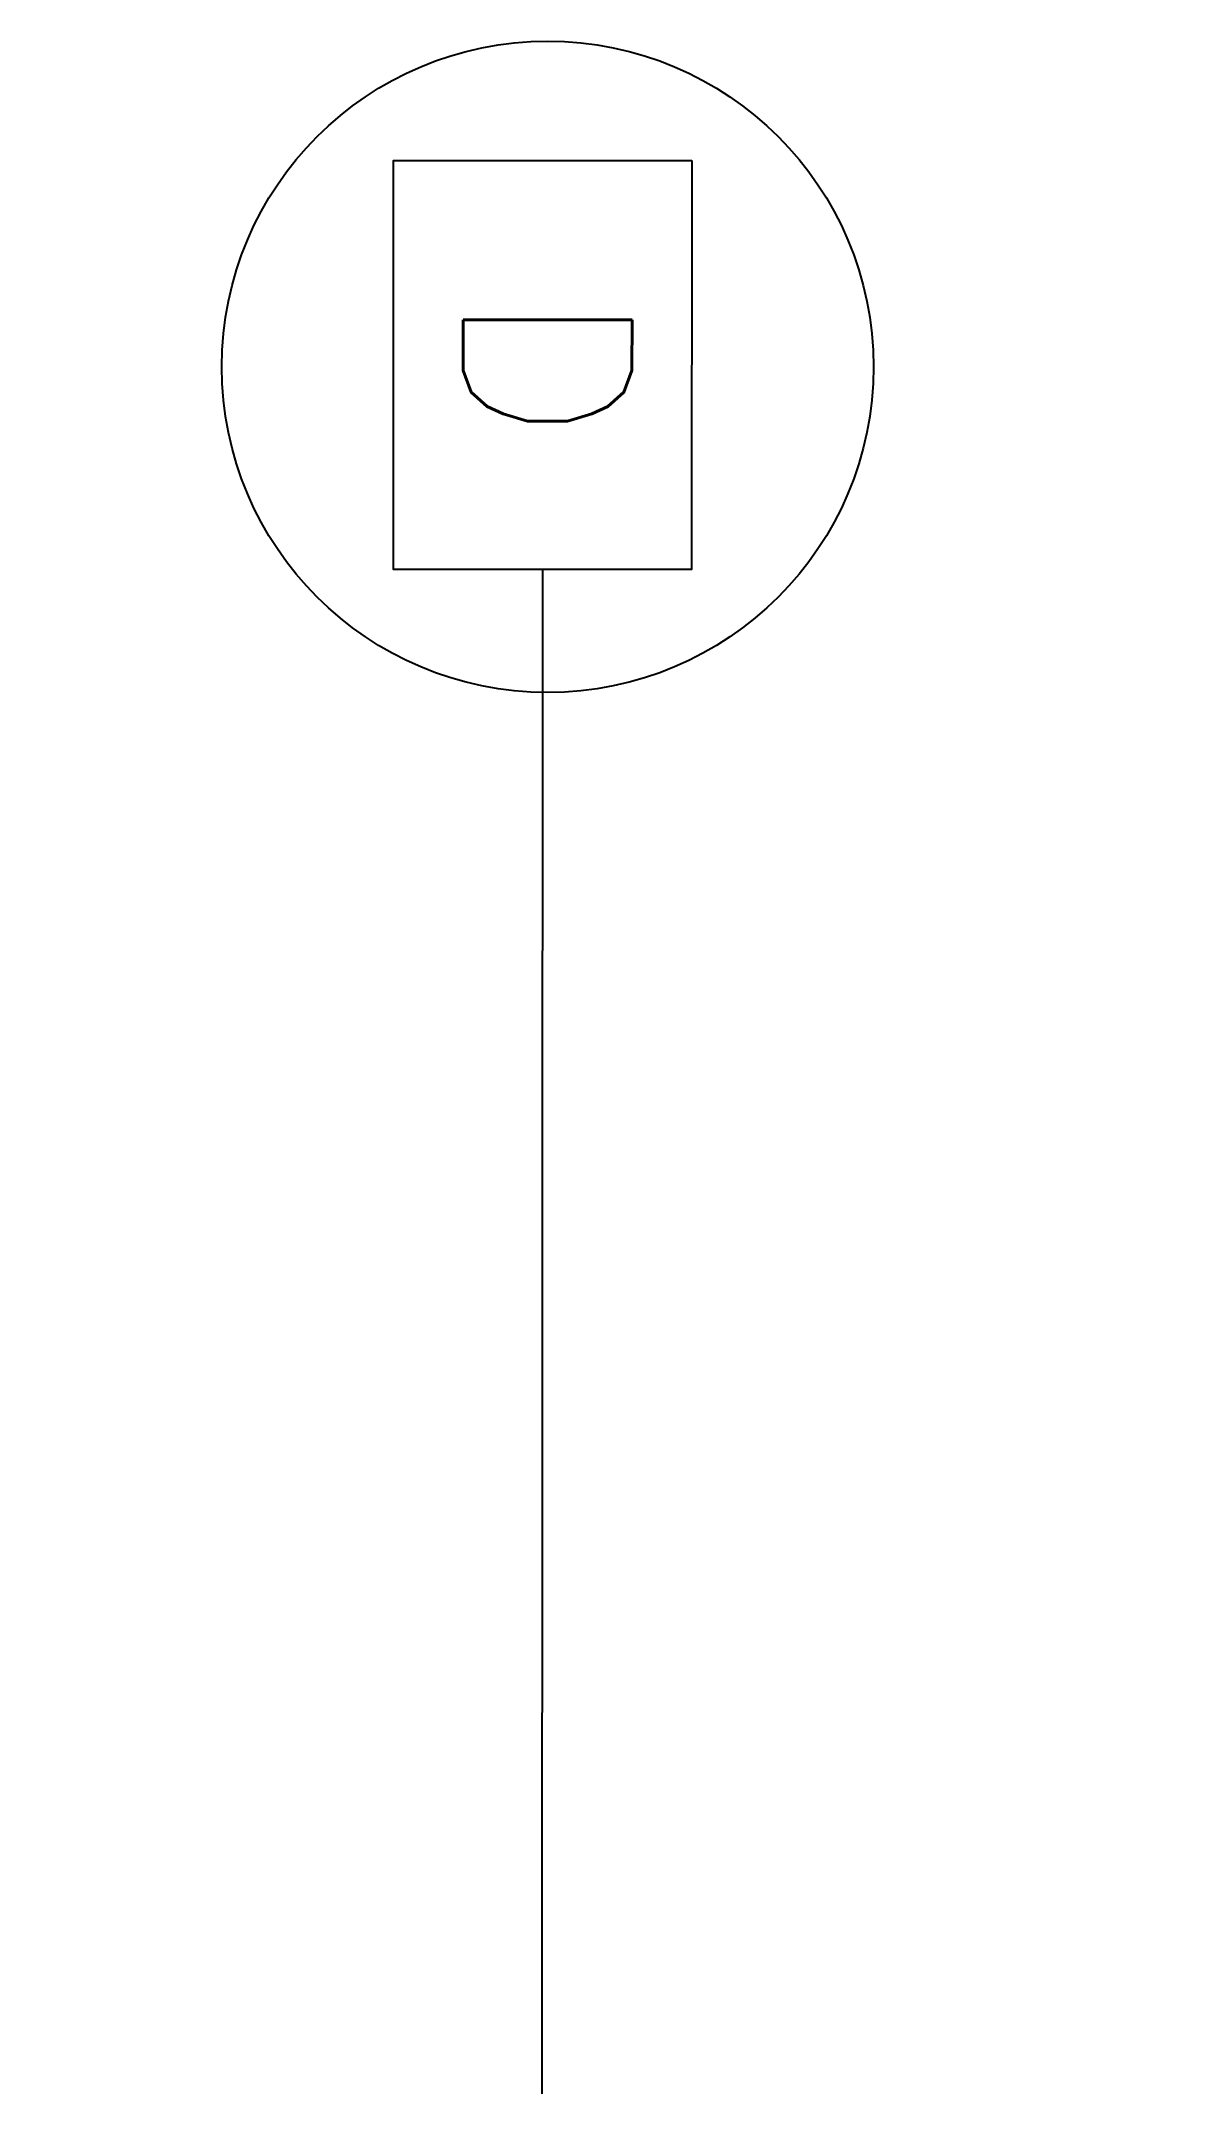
# Model space of a CAD drawing. Header units: millimetres. Extents: x -5.3 to 6.7, y 0 to 21.9.
import ezdxf

# ---------------------------------------------------------------- set-up
doc = ezdxf.new("R2010")
doc.units = ezdxf.units.MM
doc.layers.add('A_EUIPAMENTOS', color=2, linetype='Continuous')
doc.styles.add('ROMANS', font='ROMANS.shx', dxfattribs={"height": 1.8})

# ---------------------------------------------------------------- blocks, each defined once
blk = doc.blocks.new('DAE')
blk.add_lwpolyline([(-2.18, 1.589), (2.18, 1.589), (2.18, -1.589), (-2.18, -1.589)], close=True)
at = {"linetype": 'Continuous', "ltscale": 0.3, "insert": (0.02, 0.053), "char_height": 1.8, "width": 2.02786, "attachment_point": 5, "style": 'ROMANS'}
blk.add_mtext('D', dxfattribs=at)
blk = doc.blocks.new('DAE2')
at = {"layer": 'A_EUIPAMENTOS'}
blk.add_line((4.279, 15.681), (0, 0), dxfattribs=at)
at = {"layer": 'A_EUIPAMENTOS', "rotation": 254.7378898353377}
blk.add_blockref('DAE', (4.852, 17.784), dxfattribs=at)

msp = doc.modelspace()

# ---------------------------------------------------------------- linework, layer by layer
at = {"layer": 'A_EUIPAMENTOS'}
msp.add_circle((0.062, 18.414), 3.473, dxfattribs=at)

# ---------------------------------------------------------------- block references
at = {"rotation": 15.23616637056972}
msp.add_blockref('DAE2', (0, 0), dxfattribs=at)

doc.saveas('drawing.dxf')
